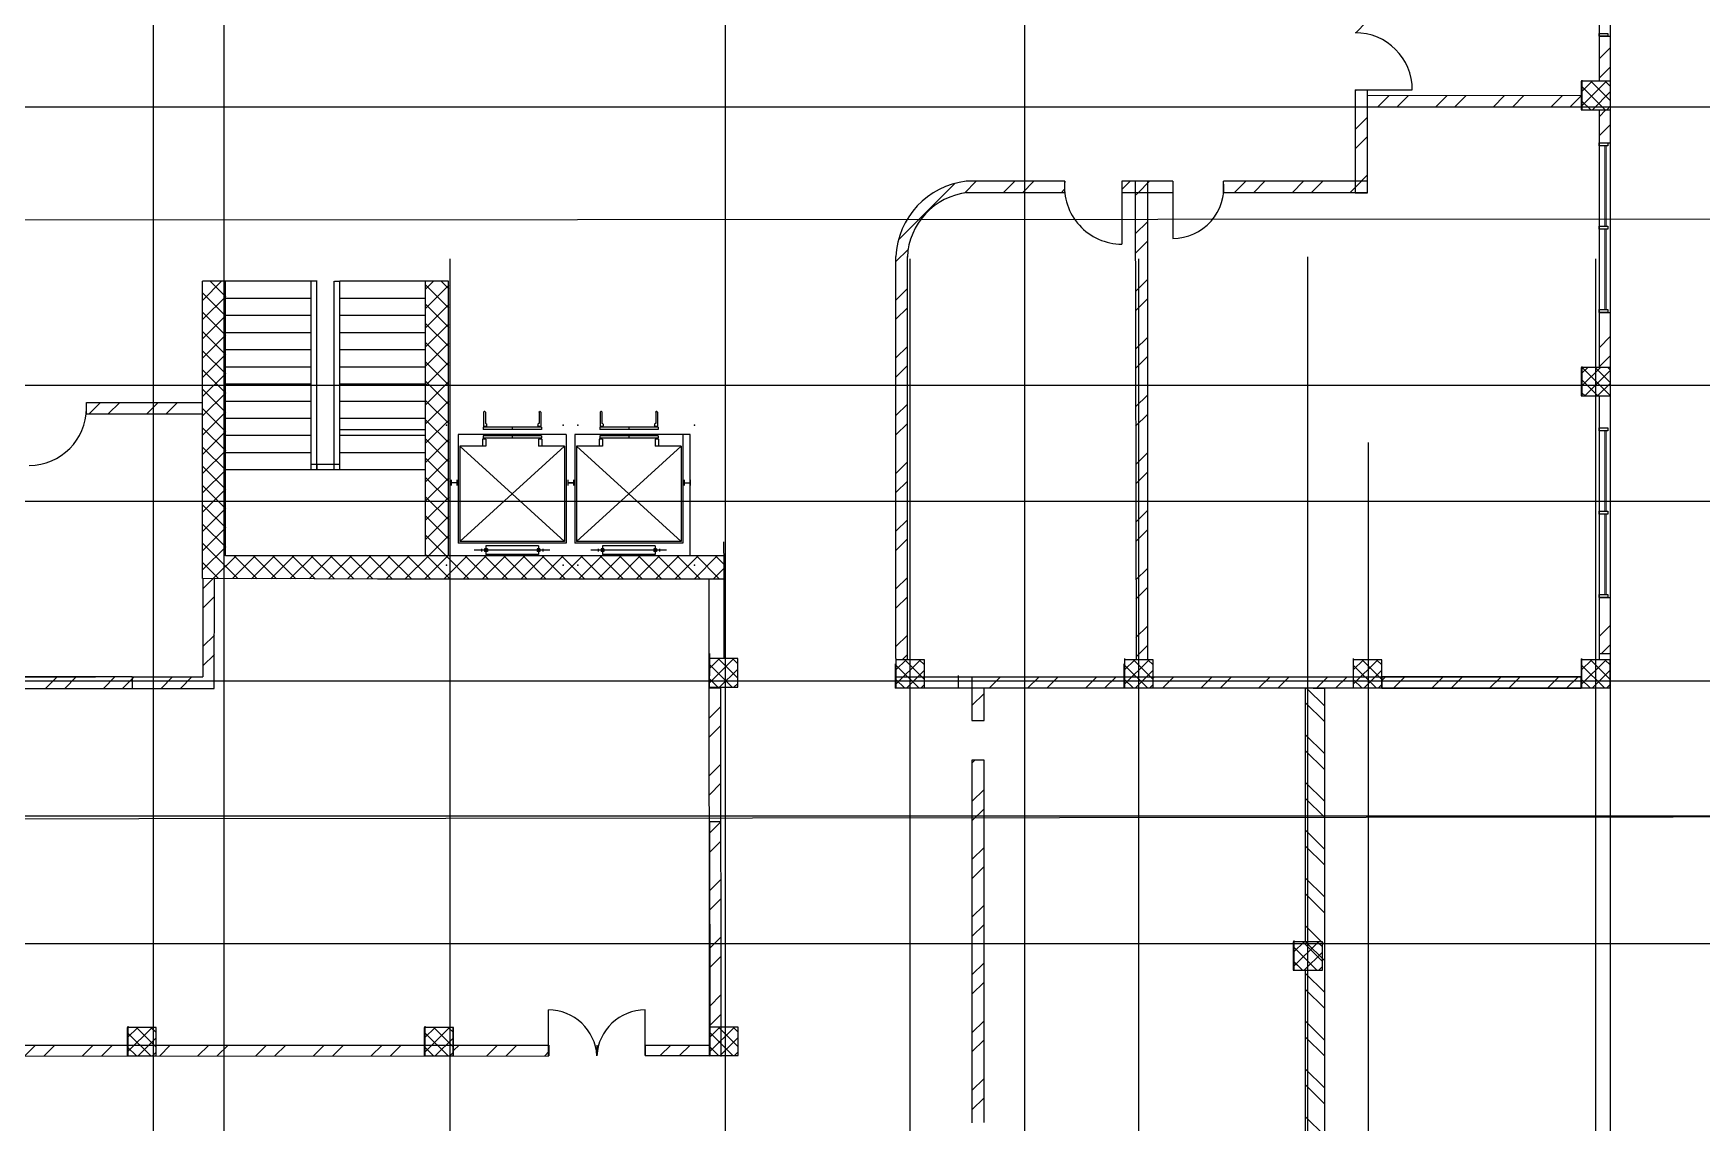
# Model space of a CAD drawing. Header units: millimetres. Extents: x 3062 to 3755, y 1606 to 1663.
# Drawn here: x 3264.56 to 3270.4, y 1650.97 to 1654.78 of the extents above; entities that cross this region are included whole.
import ezdxf

# ---------------------------------------------------------------- set-up
doc = ezdxf.new("R2010")
doc.units = ezdxf.units.MM
doc.linetypes.add('CENTER2', pattern=[28.575, 19.05, -3.175, 3.175, -3.175])
doc.linetypes.add('Dash', pattern=[6.35, 3.175, -3.175])
for name, color, linetype, lineweight in [('A-COLS', 52, 'Continuous', 9), ('A-GLAZ-CURT', 52, 'Continuous', 9), ('A-GLAZ-CWMG', 51, 'Continuous', 9)]:
    doc.layers.add(name, color=color, linetype=linetype, lineweight=lineweight)
for name, color, linetype in [('A-Flor-Strs', 12, 'Continuous'), ('m7aor', 4, 'Continuous'), ('WORK', 7, 'Continuous')]:
    doc.layers.add(name, color=color, linetype=linetype)
pattern_1 = [(45, (2434.58414, 1347.60783), (-0.101027881, 0.101027881), []), (45, (2434.6515, 1347.60783), (-0.101027881, 0.101027881), [])]
pattern_2 = [(315, (2486.52884, 3152.88359), (0.083516382, 0.083516382), []), (315, (2486.52884, 3152.82791), (0.083516382, 0.083516382), [])]

# ---------------------------------------------------------------- blocks, each defined once
blk = doc.blocks.new('M_Rectangular Column - 50_50-377117-Level 1')
at = {"layer": 'A-COLS'}
for p, q in [((250, 250), (-250, 250)), ((-250, 250), (-250, -250)), ((250, -250), (250, 250)), ((-250, -250), (250, -250))]:
    blk.add_line(p, q, dxfattribs=at)
blk = doc.blocks.new('Rectangular Mullion - 50 x 150mm-V30-Level 1')
at = {"layer": 'A-GLAZ-CWMG', "lineweight": 25}
for p, q in [((-25, 75), (25, 75)), ((-25, -75), (-25, 75)), ((25, 75), (25, -75)), ((25, -75), (-25, -75))]:
    blk.add_line(p, q, dxfattribs=at)
blk = doc.blocks.new('System Panel - Glazed-V11-Level 1')
at = {"layer": 'A-GLAZ-CURT', "lineweight": 18}
for p, q in [((704, 49), (-704, 49)), ((-704, 49), (-704, 25)), ((-704, 25), (704, 25)), ((704, 25), (704, 49))]:
    blk.add_line(p, q, dxfattribs=at)
blk = doc.blocks.new('AP11AA')
for p, q in [((-945, 166), (-945, 2063)), ((945, 2063), (-945, 2063)), ((658, 2188), (-668, 2188)), ((-535, 2163), (-535, 2213)), ((-485, 2163), (-485, 2213)), ((-435, 2213), (-485, 2213)), ((-435, 2163), (-485, 2163)), ((460, 2263), (-460, 2263)), ((-460, 2113), (-460, 2263)), ((460, 2113), (-460, 2113)), ((-435, 2163), (-435, 2213)), ((485, 2213), (435, 2213)), ((435, 2163), (435, 2213)), ((485, 2163), (435, 2163)), ((460, 2113), (460, 2263)), ((485, 2163), (485, 2213)), ((535, 2163), (535, 2213)), ((945, 166), (945, 2063)), ((-915, 366), (-915, 2033)), ((915, 2033), (-915, 2033)), ((915, 366), (-915, 2033)), ((-915, 366), (915, 2033)), ((915, 366), (915, 2033)), ((-1070, 957), (-1070, 1057)), ((-970, 1007), (-1070, 1007)), ((-970, 957), (-970, 1057)), ((970, 957), (970, 1057)), ((970, 1007), (1070, 1007)), ((1070, 957), (1070, 1057)), ((-460, 366), (-915, 366)), ((-520, 246), (-520, 366)), ((-460, 246), (-460, 366)), ((915, 366), (460, 366)), ((460, 246), (460, 366)), ((520, 246), (520, 366)), ((945, 166), (-945, 166)), ((-460, 246), (-520, 246)), ((510, 226), (-510, 226)), ((-510, 186), (-510, 226)), ((510, 186), (-510, 186)), ((510, 79), (-510, 79)), ((-510, 39), (-510, 79)), ((510, 39), (-510, 39)), ((-500, -225), (-500, 25)), ((-460, 25), (-500, 25)), ((-450, -15), (-450, 15)), ((0, 186), (0, 226)), ((0, 39), (0, 79)), ((450, -15), (450, 15)), ((520, 246), (460, 246)), ((500, 25), (460, 25)), ((500, -225), (500, 25)), ((510, 186), (510, 226)), ((510, 39), (510, 79)), ((-480, -235), (-490, -235)), ((-470, -225), (-470, -25)), ((-460, -25), (-470, -25)), ((470, -25), (460, -25)), ((470, -225), (470, -25)), ((490, -235), (480, -235))]:
    blk.add_line(p, q)
for centre, start, end in [((-460, 15), 0, 90), ((460, 15), 90, 180), ((-490, -225), 180, 270), ((-480, -225), 270, 0), ((-460, -15), 270, 0), ((460, -15), 180, 270), ((480, -225), 180, 270), ((490, -225), 270, 0)]:
    blk.add_arc(centre, 10, start, end)
for p in [(-1150, 2450), (1150, 2450), (-1150, 0), (1150, 0)]:
    blk.add_point(p)

msp = doc.modelspace()

# ---------------------------------------------------------------- hatches: boundary and pattern name
at = {"layer": 'WORK'}
h = msp.add_hatch(dxfattribs=at)
h.set_pattern_fill('ANSI32', color=256, scale=0.042)
h.set_pattern_definition([(45, (2434.58414, 1347.60783), (-0.28287807, 0.28287807), []), (45, (2434.77273, 1347.60783), (-0.28287807, 0.28287807), [])])
h.paths.add_polyline_path([(3263.5087, 1657.9947), (3261.8368, 1657.9947), (3261.8368, 1657.9547), (3263.5087, 1657.9547)])
h.paths.add_polyline_path([(3265.2828, 1657.9947), (3263.5087, 1657.9947), (3263.5087, 1657.9547), (3265.2828, 1657.9547)])
h.paths.add_polyline_path([(3265.2828, 1658.2347), (3263.5087, 1658.2347), (3263.5087, 1658.1947), (3265.2828, 1658.1947)])
h.paths.add_polyline_path([(3263.5087, 1658.2347), (3261.8368, 1658.2347), (3261.8368, 1658.1947), (3263.5087, 1658.1947)])
h.paths.add_polyline_path([(3267.4788, 1658.2347), (3265.2828, 1658.2347), (3265.2828, 1658.1947), (3267.4788, 1658.1947)])
h.paths.add_polyline_path([(3267.4788, 1657.9947), (3265.2828, 1657.9947), (3265.2828, 1657.9547), (3267.4788, 1657.9547)])
h.paths.add_polyline_path([(3270.0808, 1657.9947), (3267.4788, 1657.9947), (3267.4788, 1657.9547), (3270.0808, 1657.9547)])
h.paths.add_polyline_path([(3270.0808, 1658.2347), (3267.4788, 1658.2347), (3267.4788, 1658.1947), (3270.0808, 1658.1947)])
h.paths.add_polyline_path([(3272.8732, 1658.2347), (3270.0808, 1658.2347), (3270.0808, 1658.1947), (3272.8732, 1658.1947)])
h.paths.add_polyline_path([(3272.8332, 1657.9947), (3270.0808, 1657.9947), (3270.0808, 1657.9547), (3272.8332, 1657.9547)])
h.paths.add_polyline_path([(3273.0732, 1658.2347), (3272.8732, 1658.2347), (3272.8732, 1658.1947), (3273.0732, 1658.1947)])
h.paths.add_polyline_path([(3273.1132, 1658.1947), (3273.0732, 1658.1947), (3273.0732, 1652.3361, -0.740797), (3272.8732, 1652.3361), (3272.8332, 1652.3361, 0.894921), (3273.1132, 1652.3361)])
h.paths.add_polyline_path([(3272.8732, 1657.9547), (3272.8332, 1657.9547), (3272.8332, 1652.3361), (3272.8732, 1652.3361)], flags=17)
h.paths.add_polyline_path([(3273.1132, 1650.7361, 1), (3272.8332, 1650.7361), (3272.8732, 1650.7361, -0.883437), (3273.0732, 1650.7361), (3273.0732, 1645.8547), (3273.1132, 1645.8547)])
h.paths.add_polyline_path([(3272.8732, 1650.7361), (3272.8332, 1650.7361), (3272.8332, 1646.0947), (3270.0808, 1646.0947), (3270.0808, 1646.0547), (3272.8732, 1646.0547)])
h.paths.add_polyline_path([(3273.0732, 1645.8547), (3270.0808, 1645.8547), (3270.0808, 1645.8147), (3273.0732, 1645.8147)])
h.paths.add_polyline_path([(3270.0808, 1645.8547), (3261.8368, 1645.8547), (3261.8368, 1645.8147), (3265.2828, 1645.8147), (3265.2828, 1645.8157), (3270.0808, 1645.8157)])
h.paths.add_polyline_path([(3270.0808, 1646.0947), (3267.4788, 1646.0947), (3267.4788, 1646.0547), (3270.0808, 1646.0547)])
h.paths.add_polyline_path([(3267.4788, 1646.0947), (3265.2828, 1646.0947), (3265.2828, 1646.0547), (3267.4788, 1646.0547)])
h.paths.add_polyline_path([(3265.2828, 1646.0947), (3263.5087, 1646.0947), (3263.5087, 1646.0547), (3265.2828, 1646.0547)])
h.paths.add_polyline_path([(3263.5087, 1646.0947), (3261.8368, 1646.0947), (3261.8368, 1646.0547), (3263.5087, 1646.0547)])
h = msp.add_hatch(dxfattribs=at)
h.set_pattern_fill('ANSI32', color=256, scale=0.015)
h.set_pattern_definition(pattern_1)
h.paths.add_polyline_path([(3264.153, 1654.2836), (3264.1534, 1654.5794), (3264.1138, 1654.5794), (3264.1138, 1654.2915, -0.356681), (3263.842, 1654.0693), (3262.9208, 1654.0693), (3262.9208, 1654.0293), (3263.842, 1654.0293, 0.356686)])
h.paths.add_polyline_path([(3264.3326, 1654.9074), (3262.9208, 1654.9074), (3262.9208, 1654.8674), (3264.3326, 1654.8674)])
h.paths.add_polyline_path([(3264.3726, 1655.7818), (3264.2486, 1655.7818), (3264.2486, 1655.7418), (3264.3326, 1655.7418), (3264.3326, 1654.8674), (3264.3726, 1654.8674)])
h.paths.add_polyline_path([(3264.0486, 1655.7818), (3262.9208, 1655.7818), (3262.9208, 1655.7418), (3264.0486, 1655.7418)])
h.paths.add_polyline_path([(3264.1538, 1654.8674), (3264.1138, 1654.8674), (3264.1138, 1654.7794), (3264.1537, 1654.7794)])
h.paths.add_polyline_path([(3262.9208, 1656.552), (3262.9001, 1656.552), (3262.9001, 1656.6562), (3262.8808, 1656.6562), (3262.8808, 1655.6909), (3262.9208, 1655.6909)])
h.paths.add_polyline_path([(3265.2138, 1656.0259), (3265.1738, 1656.0259), (3265.1738, 1655.2558, 0.369244), (3265.6147, 1654.8674), (3266.0393, 1654.8674), (3266.0394, 1654.9074), (3265.615, 1654.9074, -0.367141), (3265.2138, 1655.2587)])
h.paths.add_polyline_path([(3265.1738, 1656.6562), (3264.9558, 1656.6562), (3264.9558, 1656.6162), (3265.1738, 1656.6162)])
h.paths.add_polyline_path([(3266.0837, 1656.6162), (3266.0808, 1656.6162), (3266.0808, 1656.5614), (3266.0436, 1656.5614), (3266.0394, 1654.9074), (3266.0794, 1654.9074)])
h.paths.add_polyline_path([(3266.357, 1655.2674), (3266.0803, 1655.2674), (3266.0802, 1655.2274), (3266.357, 1655.2274)])
h.paths.add_polyline_path([(3267.0948, 1655.2674), (3266.557, 1655.2674), (3266.557, 1655.2274), (3267.0948, 1655.2274)])
h.paths.add_polyline_path([(3267.5808, 1655.2674), (3267.2948, 1655.2674), (3267.2948, 1655.2274), (3267.5808, 1655.2274)])
h.paths.add_polyline_path([(3267.6208, 1656.5614), (3267.5808, 1656.5614), (3267.5808, 1655.1241, 0.368495), (3267.8266, 1654.8607), (3268.16, 1654.8607), (3268.16, 1654.9007), (3267.8289, 1654.9007, -0.364854), (3267.6208, 1655.1251)])
h = msp.add_hatch(dxfattribs=at)
h.set_pattern_fill('ANSI32', color=256, scale=0.015)
h.set_pattern_definition(pattern_1)
h.paths.add_polyline_path([(3268.5273, 1654.9007), (3268.4608, 1654.9007), (3268.4608, 1654.8607), (3268.5273, 1654.8607)])
h.paths.add_polyline_path([(3268.4608, 1654.9007), (3268.4208, 1654.9007), (3268.4208, 1654.8607), (3268.4608, 1654.8607)])
h.paths.add_polyline_path([(3268.4208, 1654.9007), (3268.36, 1654.9007), (3268.36, 1654.8607), (3268.4208, 1654.8607)])
h.paths.add_polyline_path([(3268.4608, 1656.5614), (3268.4208, 1656.5614), (3268.4208, 1654.9007), (3268.4608, 1654.9007)])
h.paths.add_polyline_path([(3269.1871, 1654.9007), (3268.7273, 1654.9007), (3268.7273, 1654.8607), (3269.1872, 1654.8607)])
h.paths.add_polyline_path([(3269.2274, 1654.8607), (3269.1872, 1654.8607), (3269.1873, 1654.7803), (3269.2273, 1654.7803)])
h.paths.add_polyline_path([(3269.2271, 1654.9007), (3269.1871, 1654.9007), (3269.1872, 1654.8607), (3269.2272, 1654.8607)])
h.paths.add_polyline_path([(3269.2245, 1656.5614), (3269.1845, 1656.5614), (3269.1871, 1654.9007), (3269.2271, 1654.9007)])
h.paths.add_polyline_path([(3269.9786, 1654.5607), (3269.2308, 1654.5596), (3269.2308, 1654.5196), (3269.9786, 1654.5207)])
h.paths.add_polyline_path([(3269.1882, 1654.2607), (3268.7273, 1654.2607), (3268.7273, 1654.2207), (3269.1882, 1654.2207)])
h.paths.add_polyline_path([(3269.1808, 1652.5272), (3268.4808, 1652.5272), (3268.4808, 1652.4872), (3269.1808, 1652.4872)])
h.paths.add_polyline_path([(3268.3786, 1652.5272), (3267.8889, 1652.5272), (3267.8889, 1652.4872), (3268.3786, 1652.4872)])
h = msp.add_hatch(dxfattribs=at)
h.set_pattern_fill('ANSI32', color=256, scale=0.015)
h.set_pattern_definition(pattern_1)
h.paths.add_polyline_path([(3270.0808, 1654.768), (3270.0408, 1654.768), (3270.0408, 1654.6107), (3270.0808, 1654.6107)])
at = {"layer": 'WORK', "ltscale": 0.53}
h = msp.add_hatch(dxfattribs=at)
h.set_pattern_fill('ANSI37', color=256, scale=0.0112, angle=-90)
h.set_pattern_definition([(315, (2880.522626, 2707.970825), (0.0251447171, 0.0251447171), []), (45, (2880.522626, 2707.970825), (-0.0251447171, 0.0251447171), [])])
h.paths.add_polyline_path([(3270.0808, 1654.5107), (3270.0808, 1654.6107), (3269.9808, 1654.6107), (3269.9808, 1654.5107), (3270.0208, 1654.5107)])
at = {"layer": 'WORK'}
h = msp.add_hatch(dxfattribs=at)
h.set_pattern_fill('ANSI32', color=256, scale=0.015)
h.set_pattern_definition(pattern_1)
h.paths.add_polyline_path([(3269.2308, 1654.5803), (3269.1873, 1654.5803), (3269.1873, 1654.2207), (3269.2308, 1654.2207)])
h = msp.add_hatch(dxfattribs=at)
h.set_pattern_fill('ANSI32', color=256, scale=0.015)
h.set_pattern_definition(pattern_1)
h.paths.add_polyline_path([(3270.0808, 1654.5107), (3270.0408, 1654.5107), (3270.0408, 1654.3946), (3270.0808, 1654.3946)])
h = msp.add_hatch(dxfattribs=at)
h.set_pattern_fill('ANSI32', color=256, scale=0.015)
h.set_pattern_definition(pattern_1)
h.paths.add_polyline_path([(3267.6208, 1653.9964, -0.364854), (3267.8289, 1654.2207), (3268.1712, 1654.2207), (3268.1712, 1654.2226, -0.047619), (3268.1712, 1654.2607), (3267.8266, 1654.2607, 0.368495), (3267.5808, 1653.9973), (3267.5808, 1652.5872), (3267.6208, 1652.5872)])
h.paths.add_polyline_path([(3268.4607, 1654.2207), (3268.4181, 1654.2207), (3268.4207, 1652.5872), (3268.4607, 1652.5872)])
h = msp.add_hatch(dxfattribs=at)
h.set_pattern_fill('ANSI32', color=256, scale=0.015)
h.set_pattern_definition(pattern_1)
h.paths.add_polyline_path([(3268.5492, 1654.2207), (3268.5492, 1654.2607), (3268.3712, 1654.2607), (3268.3712, 1654.2207)])
h = msp.add_hatch(dxfattribs=at)
h.set_pattern_fill('ANSI37', color=256, scale=0.015)
h.set_pattern_definition([(45, (2434.584144, 1347.60783), (-0.0336759605, 0.0336759605), []), (135, (2434.584144, 1347.60783), (-0.0336759605, -0.0336759605), [])])
h.paths.add_polyline_path([(3265.2363, 1653.9109), (3265.1563, 1653.9109), (3265.1563, 1652.8709), (3265.9362, 1652.8694), (3266.9788, 1652.8694), (3266.9788, 1652.9194), (3266.9785, 1652.9507), (3265.2363, 1652.9509)])
h.paths.add_polyline_path([(3266.0163, 1653.9109), (3265.9363, 1653.9109), (3265.9363, 1652.9508), (3266.0163, 1652.9508)], flags=17)
h = msp.add_hatch(dxfattribs=at)
h.set_pattern_fill('ANSI32', color=256, scale=0.015)
h.set_pattern_definition(pattern_1)
h.paths.add_polyline_path([(3270.0808, 1653.8018), (3270.0408, 1653.8018), (3270.0408, 1653.6096), (3270.0808, 1653.6096)])
at = {"layer": 'WORK', "ltscale": 0.5}
h = msp.add_hatch(dxfattribs=at)
h.set_pattern_fill('ANSI37', color=256, scale=0.01, angle=-90)
h.set_pattern_definition([(315, (2853.868666, 2457.13091), (0.0224506403, 0.0224506403), []), (45, (2853.868666, 2457.13091), (-0.0224506403, 0.0224506403), [])])
h.paths.add_polyline_path([(3270.0808, 1653.5096), (3270.0808, 1653.6096), (3269.9808, 1653.6096), (3269.9808, 1653.5096), (3270.0208, 1653.5096)])
at = {"layer": 'WORK'}
h = msp.add_hatch(dxfattribs=at)
h.set_pattern_fill('ANSI32', color=256, scale=0.015)
h.set_pattern_definition(pattern_1)
h.paths.add_polyline_path([(3264.4708, 1653.4469), (3264.4308, 1653.4469), (3264.4308, 1652.5869), (3264.4708, 1652.5869)])
h.paths.add_polyline_path([(3263.6708, 1653.4469), (3263.6308, 1653.4469), (3263.6308, 1652.5869), (3263.6708, 1652.5869)])
h.paths.add_polyline_path([(3263.6308, 1653.4869), (3263.2474, 1653.4869), (3263.2474, 1653.4469), (3263.6308, 1653.4469)])
h.paths.add_polyline_path([(3263.0474, 1653.4869), (3262.983, 1653.4869), (3262.983, 1653.4469), (3263.0474, 1653.4469)])
h.paths.add_polyline_path([(3263.7395, 1653.4869), (3263.6708, 1653.4869), (3263.6708, 1653.4469), (3263.7395, 1653.4469)])
h.paths.add_polyline_path([(3264.4308, 1653.4869), (3263.9395, 1653.4869), (3263.9395, 1653.4469), (3264.4308, 1653.4469)])
h.paths.add_polyline_path([(3264.5488, 1653.4669), (3264.5488, 1653.4869), (3264.4708, 1653.4869), (3264.4708, 1653.4469), (3264.5488, 1653.4469)])
h.paths.add_polyline_path([(3265.1563, 1653.4869), (3264.7488, 1653.4869), (3264.7488, 1653.4469), (3265.1563, 1653.4469)])
h = msp.add_hatch(dxfattribs=at)
h.set_pattern_fill('ANSI32', color=256, scale=0.015)
h.set_pattern_definition(pattern_1)
h.paths.add_polyline_path([(3264.9089, 1652.4869), (3264.9089, 1652.5269), (3265.1563, 1652.5269), (3265.1563, 1652.8709), (3265.197, 1652.8709), (3265.1963, 1652.4869)])
h.paths.add_polyline_path([(3264.9089, 1652.5269), (3264.4808, 1652.5269), (3264.4808, 1652.4869), (3264.9089, 1652.4869)])
h.paths.add_polyline_path([(3264.3786, 1652.5269), (3263.6808, 1652.5269), (3263.6808, 1652.4869), (3264.3786, 1652.4869)])
h.paths.add_polyline_path([(3263.5786, 1652.5269), (3262.983, 1652.5269), (3262.983, 1652.4869), (3263.5786, 1652.4869)])
h.paths.add_polyline_path([(3262.9208, 1653.3869), (3262.8808, 1653.3869), (3262.8808, 1652.9675), (3262.9208, 1652.9675)])
h = msp.add_hatch(dxfattribs=at)
h.set_pattern_fill('ANSI32', color=256, scale=0.015)
h.set_pattern_definition(pattern_1)
h.paths.add_polyline_path([(3270.0808, 1652.8052), (3270.0408, 1652.8052), (3270.0408, 1652.6092), (3270.0808, 1652.6092)])
at = {"layer": 'WORK', "ltscale": 0.53}
h = msp.add_hatch(dxfattribs=at)
h.set_pattern_fill('ANSI37', color=256, scale=0.0112, angle=-90)
h.set_pattern_definition([(315, (2877.46941, 2705.951024), (0.0251447171, 0.0251447171), []), (45, (2877.46941, 2705.951024), (-0.0251447171, 0.0251447171), [])])
h.paths.add_polyline_path([(3267.0276, 1652.4909), (3267.0276, 1652.5909), (3266.9275, 1652.5909), (3266.9275, 1652.4909), (3266.9675, 1652.4909)])
h = msp.add_hatch(dxfattribs=at)
h.set_pattern_fill('ANSI37', color=256, scale=0.0112, angle=-90)
h.set_pattern_definition([(315, (2878.122626, 2705.94733), (0.0251447171, 0.0251447171), []), (45, (2878.122626, 2705.94733), (-0.0251447171, 0.0251447171), [])])
h.paths.add_polyline_path([(3267.6808, 1652.4872), (3267.6808, 1652.5872), (3267.5808, 1652.5872), (3267.5808, 1652.4872), (3267.6208, 1652.4872)])
h = msp.add_hatch(dxfattribs=at)
h.set_pattern_fill('ANSI37', color=256, scale=0.0112, angle=-90)
h.set_pattern_definition([(315, (2878.922626, 2705.94733), (0.0251447171, 0.0251447171), []), (45, (2878.922626, 2705.94733), (-0.0251447171, 0.0251447171), [])])
h.paths.add_polyline_path([(3268.4808, 1652.4872), (3268.4808, 1652.5872), (3268.3808, 1652.5872), (3268.3808, 1652.4872), (3268.4208, 1652.4872)])
h = msp.add_hatch(dxfattribs=at)
h.set_pattern_fill('ANSI37', color=256, scale=0.0112, angle=-90)
h.set_pattern_definition([(315, (2879.722626, 2705.94733), (0.0251447171, 0.0251447171), []), (45, (2879.722626, 2705.94733), (-0.0251447171, 0.0251447171), [])])
h.paths.add_polyline_path([(3269.2808, 1652.4872), (3269.2808, 1652.5872), (3269.1808, 1652.5872), (3269.1808, 1652.4872), (3269.2208, 1652.4872)])
h = msp.add_hatch(dxfattribs=at)
h.set_pattern_fill('ANSI37', color=256, scale=0.0112, angle=-90)
h.set_pattern_definition([(315, (2880.521566, 2705.94733), (0.0251447171, 0.0251447171), []), (45, (2880.521566, 2705.94733), (-0.0251447171, 0.0251447171), [])])
h.paths.add_polyline_path([(3270.0797, 1652.4872), (3270.0797, 1652.5872), (3269.9797, 1652.5872), (3269.9797, 1652.4872), (3270.0197, 1652.4872)])
at = {"layer": 'WORK'}
h = msp.add_hatch(dxfattribs=at)
h.set_pattern_fill('ANSI32', color=256, scale=0.015)
h.set_pattern_definition(pattern_1)
h.paths.add_polyline_path([(3262.9208, 1652.4869), (3262.8808, 1652.4869), (3262.8808, 1652.0347), (3262.9208, 1652.0347)])
h.paths.add_polyline_path([(3262.9208, 1651.4211), (3262.8808, 1651.4211), (3262.8808, 1651.2992), (3262.9208, 1651.2992)])
h.paths.add_polyline_path([(3263.9351, 1651.2392), (3262.983, 1651.2392), (3262.983, 1651.1993), (3264.8932, 1651.2008), (3264.8932, 1651.2392), (3264.0351, 1651.2392), (3264.0351, 1651.2012), (3263.9351, 1651.2012)])
h.paths.add_polyline_path([(3266.3667, 1651.2392), (3266.033, 1651.2392), (3266.033, 1651.2017), (3266.3667, 1651.2019)])
h.paths.add_polyline_path([(3266.9272, 1651.2392), (3266.704, 1651.2392), (3266.704, 1651.2022), (3266.9272, 1651.2024)])
h.paths.add_polyline_path([(3266.9679, 1652.4872), (3266.9388, 1652.4872), (3266.9282, 1652.4885), (3266.9284, 1652.0205), (3266.9683, 1652.0205)])
h = msp.add_hatch(dxfattribs=at)
h.set_pattern_fill('ANSI32', color=256, scale=0.015)
h.set_pattern_definition(pattern_1)
h.paths.add_polyline_path([(3266.9683, 1652.0205), (3266.9284, 1652.0205), (3266.9293, 1651.306), (3266.9293, 1651.3024), (3266.9689, 1651.3025)])
h.paths.add_polyline_path([(3266.9679, 1652.4872), (3266.9388, 1652.4872), (3266.9282, 1652.4885), (3266.9284, 1652.0205), (3266.9683, 1652.0205)])
h = msp.add_hatch(dxfattribs=at)
h.set_pattern_fill('ANSI32', color=256, scale=0.015)
h.set_pattern_definition(pattern_1)
h.paths.add_polyline_path([(3267.889, 1652.4872), (3267.8469, 1652.4872), (3267.8469, 1652.3746), (3267.889, 1652.3746)])
h.paths.add_polyline_path([(3267.889, 1652.2355), (3267.8469, 1652.2355), (3267.8469, 1652.0205), (3267.889, 1652.0205)])
h.paths.add_polyline_path([(3267.889, 1652.0205), (3267.8469, 1652.0205), (3267.8469, 1650.9668, 0.395342), (3268.3248, 1650.5223), (3268.5787, 1650.5231), (3268.5785, 1650.5631), (3268.3244, 1650.5623, -0.369098), (3267.889, 1650.9679)])
h.paths.add_polyline_path([(3268.9708, 1650.5645), (3268.7148, 1650.5636), (3268.715, 1650.5236), (3268.9708, 1650.5245)])
at = {"layer": 'WORK', "ltscale": 0.5}
h = msp.add_hatch(dxfattribs=at)
h.set_pattern_fill('ANSI32', color=256, scale=0.0124, angle=-90)
h.set_pattern_definition(pattern_2)
h.paths.add_polyline_path([(3269.0808, 1651.6009), (3269.0808, 1652.4869), (3269.0408, 1652.4869), (3269.0129, 1652.487), (3269.0129, 1651.6009)], flags=16)
h.paths.add_polyline_path([(3269.0808, 1650.6009), (3269.0808, 1652.4869), (3269.0408, 1652.4869), (3269.0129, 1652.487), (3269.0129, 1651.6009), (3268.9708, 1651.6009), (3268.9708, 1651.5009), (3269.0129, 1651.5009), (3269.0129, 1650.6009)])
h = msp.add_hatch(dxfattribs=at)
h.set_pattern_fill('ANSI32', color=256, scale=0.0124, angle=-90)
h.set_pattern_definition(pattern_2)
h.paths.add_polyline_path([(3269.073, 1651.6009), (3269.073, 1651.5009), (3269.0129, 1651.5009), (3269.0129, 1650.6009), (3269.073, 1650.6009), (3269.0808, 1650.6009), (3269.0808, 1652.4869), (3269.0408, 1652.4869), (3269.0129, 1652.487), (3269.0129, 1651.6009)])
h.paths.add_polyline_path([(3269.0808, 1650.3519), (3269.0808, 1650.6009), (3269.073, 1650.6009), (3269.073, 1650.5009), (3269.0129, 1650.5009), (3269.0129, 1650.3519)])
at = {"layer": 'WORK'}
h = msp.add_hatch(dxfattribs=at)
h.set_pattern_fill('ANSI32', color=256, scale=0.015)
h.set_pattern_definition(pattern_1)
h.paths.add_polyline_path([(3269.9786, 1652.5272), (3269.2808, 1652.5272), (3269.2808, 1652.4872), (3269.9786, 1652.4872)])
at = {"layer": 'WORK', "ltscale": 0.53}
h = msp.add_hatch(dxfattribs=at)
h.set_pattern_fill('ANSI37', color=256, scale=0.0112, angle=-90)
h.set_pattern_definition([(315, (2879.514814, 2704.961024), (0.0251447171, 0.0251447171), []), (45, (2879.514814, 2704.961024), (-0.0251447171, 0.0251447171), [])])
h.paths.add_polyline_path([(3269.073, 1651.5009), (3269.073, 1651.6009), (3268.9729, 1651.6009), (3268.9729, 1651.5009), (3269.0129, 1651.5009)])
h = msp.add_hatch(dxfattribs=at)
h.set_pattern_fill('ANSI37', color=256, scale=0.0112, angle=-90)
h.set_pattern_definition([(315, (2875.434978, 2704.66133), (0.0251447171, 0.0251447171), []), (45, (2875.434978, 2704.66133), (-0.0251447171, 0.0251447171), [])])
h.paths.add_polyline_path([(3264.9932, 1651.2012), (3264.9932, 1651.3012), (3264.8931, 1651.3012), (3264.8931, 1651.2012), (3264.9331, 1651.2012)])
h = msp.add_hatch(dxfattribs=at)
h.set_pattern_fill('ANSI37', color=256, scale=0.0112, angle=-90)
h.set_pattern_definition([(315, (2876.474814, 2704.66133), (0.0251447171, 0.0251447171), []), (45, (2876.474814, 2704.66133), (-0.0251447171, 0.0251447171), [])])
h.paths.add_polyline_path([(3266.033, 1651.2012), (3266.033, 1651.3012), (3265.9329, 1651.3012), (3265.9329, 1651.2012), (3265.9729, 1651.2012)])
h = msp.add_hatch(dxfattribs=at)
h.set_pattern_fill('ANSI37', color=256, scale=0.0112, angle=-90)
h.set_pattern_definition([(315, (2877.4712, 2704.66251), (0.0251447171, 0.0251447171), []), (45, (2877.4712, 2704.66251), (-0.0251447171, 0.0251447171), [])])
h.paths.add_polyline_path([(3267.0294, 1651.2024), (3267.0294, 1651.3024), (3266.9293, 1651.3024), (3266.9293, 1651.2024), (3266.9693, 1651.2024)])
at = {"layer": 'WORK'}
h = msp.add_hatch(dxfattribs=at)
h.set_pattern_fill('ANSI32', color=256, scale=0.015)
h.set_pattern_definition(pattern_1)
h.paths.add_polyline_path([(3264.9956, 1649.4635), (3264.9532, 1649.4635), (3264.9532, 1647.5729), (3264.9934, 1647.5729)])
h.paths.add_polyline_path([(3265.1194, 1649.2744), (3264.9953, 1649.2744), (3264.9953, 1649.2344), (3265.1194, 1649.2344)])
h.paths.add_polyline_path([(3265.9308, 1649.2744), (3265.724, 1649.2744), (3265.724, 1649.2344), (3265.9308, 1649.2342)])
h.paths.add_polyline_path([(3266.9203, 1649.2744), (3266.033, 1649.2744), (3266.033, 1649.2342), (3266.9203, 1649.234)])
h.paths.add_polyline_path([(3266.9603, 1649.5008), (3266.9203, 1649.5008), (3266.9203, 1649.3144), (3266.9203, 1649.2344), (3266.9203, 1649.234), (3266.9603, 1649.234)])
h.paths.add_polyline_path([(3267.3832, 1649.5609), (3267.0225, 1649.5608), (3267.0225, 1649.5208), (3267.3832, 1649.5209)])
h.paths.add_polyline_path([(3267.9307, 1649.5609), (3267.6313, 1649.5609), (3267.6313, 1649.5209), (3267.9307, 1649.5209)])
h.paths.add_polyline_path([(3268.1652, 1649.5609), (3268.0329, 1649.5609), (3268.0329, 1649.5209), (3268.1652, 1649.5209)])
h.paths.add_polyline_path([(3268.9708, 1649.5609), (3268.4133, 1649.5609), (3268.4133, 1649.5209), (3268.9708, 1649.5209)])
h.paths.add_polyline_path([(3265.9308, 1651.2392), (3264.9932, 1651.2392), (3264.9932, 1651.2009), (3265.9308, 1651.2016)])
h.paths.add_polyline_path([(3264.8911, 1651.2392), (3264.0351, 1651.2392), (3264.0351, 1651.2001), (3264.8911, 1651.2008)])

# ---------------------------------------------------------------- linework, layer by layer
at = {"layer": 'm7aor', "linetype": 'CENTER2', "ltscale": 0.5}
for p, q in [((3269.234, 1643.8217), (3269.2349, 1660.3611)), ((3265.2297, 1660.3464), (3265.2297, 1643.7887)), ((3268.0312, 1660.129), (3268.0311, 1643.6414)), ((3264.9819, 1659.6687), (3264.9819, 1644.4649)), ((3266.0217, 1644.4649), (3266.0217, 1659.6687)), ((3266.9835, 1659.6687), (3266.9835, 1644.4649)), ((3267.6308, 1644.4649), (3267.6308, 1659.6687)), ((3268.4308, 1644.4649), (3268.4308, 1659.6687)), ((3269.0219, 1644.4711), (3269.0219, 1659.6687)), ((3270.0289, 1644.4649), (3270.0289, 1659.6687)), ((3273.3563, 1654.5198), (3248.8306, 1654.5198)), ((3273.3563, 1654.1297), (3248.8306, 1654.1169)), ((3273.3563, 1653.5459), (3248.8306, 1653.5459)), ((3273.3563, 1653.1408), (3248.8306, 1653.1408)), ((3273.3563, 1652.5119), (3248.8306, 1652.5119)), ((3248.8306, 1651.5944), (3273.3563, 1651.5944))]:
    msp.add_line(p, q, dxfattribs=at)
at = {"layer": 'WORK', "lineweight": 25}
for p, q in [((3270.0808, 1652.4872), (3270.0808, 1656.6562)), ((3270.0408, 1655.5129), (3270.0408, 1654.6107)), ((3270.0808, 1654.6107), (3269.9786, 1654.6107)), ((3269.9786, 1654.6107), (3269.9786, 1654.5107)), ((3269.9786, 1654.5107), (3270.0808, 1654.5107)), ((3270.0408, 1654.5107), (3270.0408, 1653.6096)), ((3270.0808, 1653.6096), (3269.9786, 1653.6096)), ((3269.9786, 1653.6096), (3269.9786, 1653.5096)), ((3269.9786, 1653.5096), (3270.0808, 1653.5096)), ((3270.0408, 1653.5096), (3270.0408, 1652.5872)), ((3266.9788, 1652.8694), (3265.9362, 1652.8694)), ((3266.9289, 1652.6092), (3266.9289, 1652.5309)), ((3267.5786, 1652.5732), (3267.5786, 1652.4872)), ((3268.3786, 1652.5732), (3268.3786, 1652.4872)), ((3269.9786, 1652.5897), (3269.9786, 1652.5114)), ((3264.9089, 1652.4869), (3264.9489, 1652.4869)), ((3264.9489, 1652.4869), (3265.1963, 1652.4871)), ((3266.9289, 1652.5309), (3266.9275, 1652.5309)), ((3266.9279, 1652.4885), (3266.9679, 1652.4885)), ((3266.9679, 1652.4872), (3266.9388, 1652.4872)), ((3270.0808, 1652.4872), (3267.5786, 1652.4872)), ((3269.0129, 1652.4869), (3269.0129, 1651.6009)), ((3269.0808, 1652.4869), (3269.0408, 1652.4869)), ((3269.0808, 1650.3902), (3269.0808, 1652.4869)), ((3269.073, 1651.6009), (3268.9708, 1651.6009)), ((3268.9708, 1651.6009), (3268.9708, 1651.5009)), ((3268.9708, 1651.5009), (3269.073, 1651.5009)), ((3269.0129, 1651.5009), (3269.0129, 1650.6009))]:
    msp.add_line(p, q, dxfattribs=at)
at = {"layer": 'WORK'}
for p, q in [((3270.0408, 1654.768), (3270.0808, 1654.768)), ((3269.1873, 1654.5803), (3269.1873, 1654.2207)), ((3269.1873, 1654.5803), (3269.3873, 1654.5803)), ((3269.2308, 1654.2207), (3269.2308, 1654.5803)), ((3270.0408, 1654.3946), (3270.0808, 1654.3946)), ((3268.1712, 1654.2207), (3268.1712, 1654.2607)), ((3268.3712, 1654.2607), (3268.3712, 1654.0407)), ((3268.5492, 1654.2607), (3268.5492, 1654.0607)), ((3268.7273, 1654.2207), (3268.7273, 1654.2607)), ((3269.1873, 1654.2207), (3269.2308, 1654.2207)), ((3265.5352, 1653.9109), (3265.1552, 1653.9109)), ((3265.1552, 1652.8709), (3265.1552, 1653.9109)), ((3265.2352, 1652.9509), (3265.2352, 1653.9109)), ((3265.5352, 1653.2509), (3265.5352, 1653.9109)), ((3265.5552, 1653.2509), (3265.5552, 1653.9109)), ((3265.6152, 1653.2509), (3265.6152, 1653.9109)), ((3265.6352, 1653.2509), (3265.6352, 1653.9109)), ((3265.9352, 1652.9508), (3265.9352, 1653.9109)), ((3266.0152, 1652.9508), (3266.0152, 1653.9109)), ((3265.5352, 1653.8509), (3265.2352, 1653.8509)), ((3265.5352, 1653.7909), (3265.2352, 1653.7909)), ((3270.0412, 1653.8018), (3270.0808, 1653.8018)), ((3265.5352, 1653.7309), (3265.2352, 1653.7309)), ((3265.5352, 1653.6709), (3265.2352, 1653.6709)), ((3265.5352, 1653.6109), (3265.2352, 1653.6109)), ((3264.7488, 1653.4469), (3264.7488, 1653.4869)), ((3266.9775, 1652.9507), (3265.2352, 1652.9509)), ((3265.9352, 1652.8694), (3265.1552, 1652.8709)), ((3265.9363, 1652.8694), (3265.7676, 1652.8694)), ((3266.9289, 1651.2792), (3266.9279, 1652.8694)), ((3270.0408, 1652.8052), (3270.0808, 1652.8052)), ((3270.0408, 1652.6092), (3270.0808, 1652.6092)), ((3262.9808, 1652.4869), (3264.9089, 1652.4869)), ((3264.9089, 1652.5269), (3263.9498, 1652.5269)), ((3264.9089, 1652.5269), (3264.9089, 1652.4869)), ((3266.9689, 1651.1993), (3266.9679, 1652.4885)), ((3267.7987, 1652.5315), (3267.7988, 1652.4892)), ((3267.8469, 1652.5289), (3267.8469, 1652.3746)), ((3267.889, 1652.3746), (3267.889, 1652.4872)), ((3267.8469, 1652.3746), (3267.889, 1652.3746)), ((3267.8469, 1652.2355), (3267.8469, 1650.9668)), ((3267.889, 1652.2355), (3267.8469, 1652.2355)), ((3267.889, 1650.9679), (3267.889, 1652.2355)), ((3266.365, 1651.2022), (3266.365, 1651.3622)), ((3266.704, 1651.2022), (3266.704, 1651.3622)), ((3262.8808, 1651.1992), (3266.3667, 1651.2019)), ((3262.9208, 1651.2392), (3266.3667, 1651.2392)), ((3266.704, 1651.2392), (3266.9289, 1651.2392)), ((3266.704, 1651.2022), (3267.0089, 1651.2024)), ((3266.9289, 1651.1992), (3266.9289, 1651.1993))]:
    msp.add_line(p, q, dxfattribs=at)
at = {"layer": 'WORK', "ltscale": 0.5}
for p, q in [((3269.9786, 1654.5607), (3269.2277, 1654.5596)), ((3269.9787, 1654.5207), (3269.2277, 1654.5196)), ((3268.1712, 1654.2607), (3267.8266, 1654.2607)), ((3268.5492, 1654.2607), (3268.3712, 1654.2607)), ((3268.4181, 1654.2607), (3268.4207, 1652.5872)), ((3268.4607, 1654.2607), (3268.4607, 1652.5872)), ((3269.228, 1654.2607), (3268.7273, 1654.2607)), ((3268.1712, 1654.2207), (3267.8266, 1654.2207)), ((3268.5492, 1654.2207), (3268.3712, 1654.2207)), ((3269.228, 1654.2207), (3268.7273, 1654.2207)), ((3267.5808, 1652.5908), (3267.5808, 1653.9973)), ((3267.6208, 1652.5872), (3267.6208, 1653.9973)), ((3265.5563, 1653.9109), (3265.5363, 1653.9109)), ((3265.6163, 1653.9109), (3265.6363, 1653.9109)), ((3264.7488, 1653.4869), (3265.1563, 1653.4869)), ((3264.7488, 1653.4469), (3265.1563, 1653.4469)), ((3266.8605, 1653.3746), (3266.8355, 1653.3746)), ((3266.8605, 1652.9507), (3266.8605, 1653.3746)), ((3265.5363, 1653.2709), (3265.6363, 1653.2709)), ((3265.5563, 1653.2509), (3265.5563, 1653.2709)), ((3266.9781, 1652.9991), (3266.9788, 1652.9194)), ((3266.9788, 1652.9194), (3266.9788, 1652.5909)), ((3265.1563, 1652.8709), (3265.1563, 1652.5269)), ((3265.1963, 1652.4869), (3265.197, 1652.8709)), ((3266.9279, 1652.8694), (3266.8808, 1652.8694)), ((3264.9089, 1652.5269), (3265.1563, 1652.5269)), ((3264.9089, 1652.4869), (3265.1963, 1652.4869)), ((3270.0808, 1645.8157), (3270.0808, 1652.4909)), ((3266.3667, 1651.2392), (3266.3667, 1651.2019)), ((3266.5345, 1651.2392), (3266.5345, 1651.202)), ((3266.704, 1651.2392), (3266.704, 1651.2022))]:
    msp.add_line(p, q, dxfattribs=at)
at = {"layer": 'WORK', "linetype": 'Dash'}
for p, q in [((3266.0152, 1653.9109), (3265.6352, 1653.9109)), ((3265.9352, 1653.8509), (3265.6352, 1653.8509)), ((3265.9352, 1653.7909), (3265.6352, 1653.7909)), ((3265.9352, 1653.7309), (3265.6352, 1653.7309)), ((3265.9352, 1653.6709), (3265.6352, 1653.6709)), ((3265.9352, 1653.6109), (3265.6352, 1653.6109)), ((3265.5352, 1653.5509), (3265.2352, 1653.5509)), ((3265.9352, 1653.5509), (3265.6352, 1653.5509)), ((3265.5352, 1653.4909), (3265.2352, 1653.4909)), ((3265.9352, 1653.4909), (3265.6352, 1653.4909)), ((3265.5352, 1653.4309), (3265.2352, 1653.4309)), ((3265.9352, 1653.4309), (3265.6352, 1653.4309)), ((3265.5352, 1653.3709), (3265.2352, 1653.3709)), ((3265.9352, 1653.3909), (3265.6352, 1653.3909)), ((3265.9352, 1653.3709), (3265.6352, 1653.3709)), ((3265.5352, 1653.3109), (3265.2352, 1653.3109)), ((3265.9352, 1653.3109), (3265.6352, 1653.3109)), ((3265.9352, 1653.2509), (3265.2352, 1653.2509))]:
    msp.add_line(p, q, dxfattribs=at)
at = {"layer": 'WORK', "ltscale": 0.53}
for p, q in [((3262.9808, 1652.5269), (3264.7808, 1652.5269)), ((3267.5786, 1652.5272), (3269.9786, 1652.5272))]:
    msp.add_line(p, q, dxfattribs=at)
at = {"layer": 'WORK', "lineweight": 25}
for points in [[(3269.9808, 1654.6143), (3269.9808, 1654.5107)], [(3269.9808, 1653.6131), (3269.9808, 1653.5096)], [(3266.9275, 1652.5945), (3266.9275, 1652.4909), (3267.0276, 1652.4909), (3267.0276, 1652.5909), (3266.9275, 1652.5909)], [(3267.5808, 1652.5908), (3267.5808, 1652.4872)], [(3267.6808, 1652.4872), (3267.6808, 1652.5872), (3267.5808, 1652.5872)], [(3268.3808, 1652.5908), (3268.3808, 1652.4872)], [(3268.4808, 1652.4872), (3268.4808, 1652.5872), (3268.3808, 1652.5872)], [(3269.1808, 1652.5908), (3269.1808, 1652.4872)], [(3269.2808, 1652.4872), (3269.2808, 1652.5872), (3269.1808, 1652.5872)], [(3269.9797, 1652.5908), (3269.9797, 1652.4872)], [(3270.0797, 1652.4872), (3270.0797, 1652.5872), (3269.9797, 1652.5872)], [(3268.9729, 1651.6045), (3268.9729, 1651.5009)], [(3269.073, 1651.5009), (3269.073, 1651.6009)], [(3264.8932, 1651.3048), (3264.8932, 1651.2012), (3264.9932, 1651.2012), (3264.9932, 1651.3012), (3264.8932, 1651.3012)], [(3265.9329, 1651.3048), (3265.9329, 1651.2012), (3266.033, 1651.2012), (3266.033, 1651.3012), (3265.9329, 1651.3012)], [(3266.9293, 1651.306), (3266.9293, 1651.2024), (3267.0294, 1651.2024), (3267.0294, 1651.3024), (3266.9293, 1651.3024)]]:
    msp.add_lwpolyline(points, dxfattribs=at)
at = {"layer": 'WORK'}
for points in [[(3269.2808, 1652.4872), (3269.9786, 1652.4872), (3269.9797, 1652.539)], [(3269.9797, 1652.5272), (3269.2808, 1652.5272)], [(3269.2808, 1652.5272), (3269.2808, 1652.4872)], [(3269.9786, 1652.4872), (3269.9786, 1652.5272)], [(3248.8306, 1652.0146), (3273.5198, 1652.0405)], [(3251.2351, 1652.0405), (3274.9714, 1652.0405)], [(3266.9683, 1652.0205), (3266.9284, 1652.0205), (3266.9293, 1651.306)], [(3266.9293, 1651.3024), (3266.9689, 1651.3025)]]:
    msp.add_lwpolyline(points, dxfattribs=at)
for centre, radius, start, end in [((3269.1873, 1654.5803), 0.2, 0, 90), ((3268.3712, 1654.2417), 0.2009, 174.54738, 270), ((3268.5492, 1654.24), 0.1793, 270, 6.64516), ((3264.5488, 1653.4669), 0.2, 270, 0), ((3266.365, 1651.1924), 0.1698, 3.25944, 90), ((3266.704, 1651.1924), 0.1698, 90, 176.74056)]:
    msp.add_arc(centre, radius, start, end, dxfattribs=at)
at = {"layer": 'WORK', "ltscale": 0.5}
for radius in [0.2776, 0.2376]:
    msp.add_arc((3267.8581, 1653.9849), radius, 96.52201, 177.43646, dxfattribs=at)

# ---------------------------------------------------------------- block references
at = {"layer": 'A-Flor-Strs', "xscale": -0.0002, "yscale": 0.0002, "zscale": 0.0002, "rotation": 180}
for p in [(3266.2385, 1653.4078), (3266.6465, 1653.4078)]:
    msp.add_blockref('AP11AA', p, dxfattribs=at)
at = {"layer": 'WORK', "extrusion": (0, 0, -1), "xscale": -0.0002000000000000001, "yscale": 0.0002000000000000001, "zscale": 0.0002000000000000001, "rotation": 270}
for p in [(-3270.0558, 1654.773), (-3270.0562, 1654.773), (-3270.0558, 1654.3896), (-3270.0558, 1654.0982), (-3270.0562, 1654.0982), (-3270.0558, 1653.8068), (-3270.0562, 1653.8068), (-3270.0558, 1653.3931), (-3270.0558, 1653.1017), (-3270.0562, 1653.1017), (-3270.0558, 1652.8102), (-3270.0562, 1652.8102)]:
    msp.add_blockref('Rectangular Mullion - 50 x 150mm-V30-Level 1', p, dxfattribs=at)
at = {"layer": 'WORK', "yscale": 0.0002000000000000001, "zscale": 0.0002000000000000001}
for name, p, xscale, rotation in [('System Panel - Glazed-V11-Level 1', (3270.0558, 1654.2439), -0.0002000000000000001, 269.9999999999992), ('System Panel - Glazed-V11-Level 1', (3270.0558, 1653.9525), -0.0002000000000000001, 269.9999999999992), ('System Panel - Glazed-V11-Level 1', (3270.0558, 1653.2474), -0.0002000000000000001, 269.9999999999992), ('System Panel - Glazed-V11-Level 1', (3270.0558, 1652.9559), -0.0002000000000000001, 269.9999999999992), ('M_Rectangular Column - 50_50-377117-Level 1', (3264.9411, 1651.2512), 0.0002000000000000001, 270), ('M_Rectangular Column - 50_50-377117-Level 1', (3265.9808, 1651.2512), 0.0002000000000000001, 270), ('M_Rectangular Column - 50_50-377117-Level 1', (3266.9772, 1651.2524), 0.0002000000000000001, 270)]:
    msp.add_blockref(name, p, dxfattribs=dict(at, xscale=xscale, rotation=rotation))

doc.saveas('drawing.dxf')
